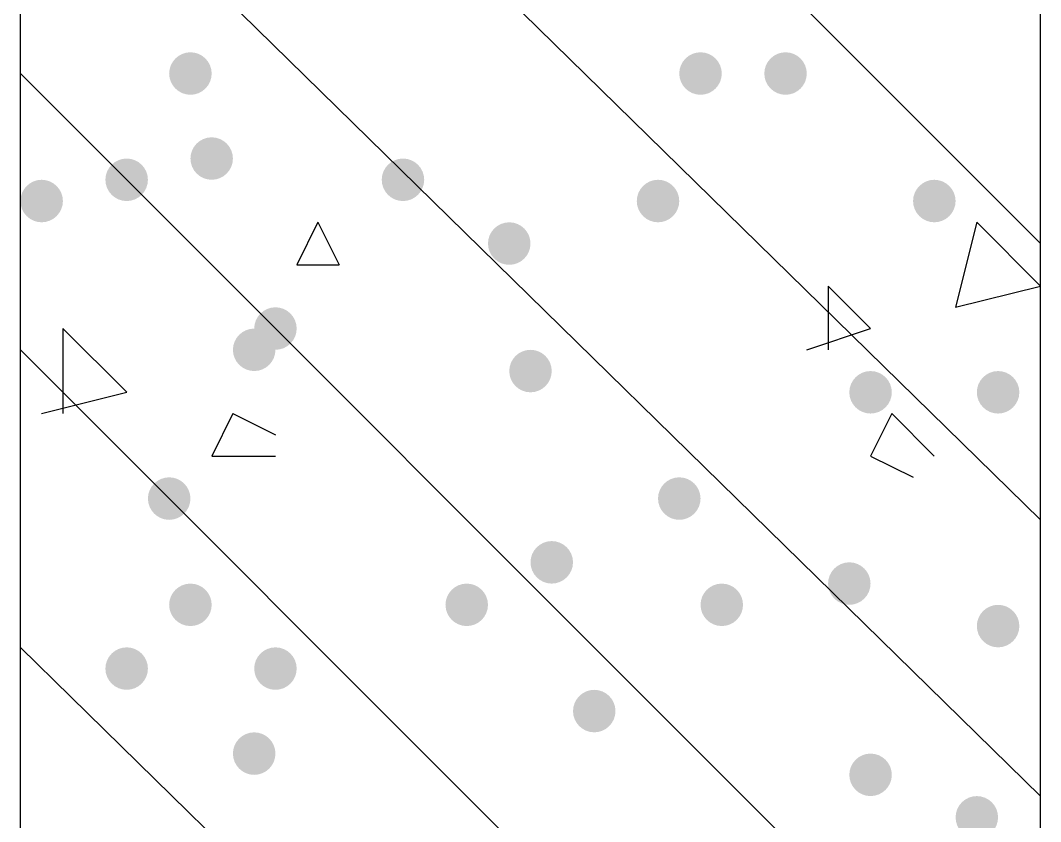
# Model space of a CAD drawing. Header units: inches. Extents: x 11 to 286, y 6 to 196.
# Drawn here: x 133.364 to 135.396, y 145.378 to 146.974 of the extents above; entities that cross this region are included whole.
import ezdxf

# ---------------------------------------------------------------- set-up
doc = ezdxf.new("R2010")
doc.units = ezdxf.units.IN
doc.header["$MEASUREMENT"] = 0
doc.layers.add('PDF_几何图形', color=7, linetype='Continuous')
doc.layers.add('PDF_实体填充', color=7, linetype='Continuous', true_color=0xffffff)

msp = doc.modelspace()

# ---------------------------------------------------------------- hatches: boundary and pattern name
at = {"layer": 'PDF_实体填充', "transparency": 33554559}
h = msp.add_hatch(color=7, dxfattribs=at)
edge = h.paths.add_edge_path(flags=0)
edge.add_spline(control_points=[(133.7451, 146.8684), (133.7451, 146.8452), (133.7261, 146.8261), (133.7028, 146.8261)], knot_values=[0, 0, 0, 0, 1, 1, 1, 1], degree=3, periodic=0)
edge.add_spline(control_points=[(133.7028, 146.8261), (133.6795, 146.8261), (133.6604, 146.8452), (133.6604, 146.8684)], knot_values=[0, 0, 0, 0, 1, 1, 1, 1], degree=3, periodic=0)
edge.add_line((133.6604, 146.8684), (133.6604, 146.8684))
edge.add_spline(control_points=[(133.6604, 146.8684), (133.6604, 146.8917), (133.6795, 146.9108), (133.7028, 146.9108)], knot_values=[0, 0, 0, 0, 1, 1, 1, 1], degree=3, periodic=0)
edge.add_spline(control_points=[(133.7028, 146.9108), (133.7261, 146.9108), (133.7451, 146.8917), (133.7451, 146.8684)], knot_values=[0, 0, 0, 0, 1, 1, 1, 1], degree=3, periodic=0)
edge.add_line((133.7451, 146.8684), (133.7451, 146.8684))
edge.add_line((133.7451, 146.8684), (133.7451, 146.8684))
h = msp.add_hatch(color=7, dxfattribs=at)
edge = h.paths.add_edge_path(flags=0)
edge.add_spline(control_points=[(134.7611, 146.8684), (134.7611, 146.8452), (134.7421, 146.8261), (134.7188, 146.8261)], knot_values=[0, 0, 0, 0, 1, 1, 1, 1], degree=3, periodic=0)
edge.add_spline(control_points=[(134.7188, 146.8261), (134.6955, 146.8261), (134.6764, 146.8452), (134.6764, 146.8684)], knot_values=[0, 0, 0, 0, 1, 1, 1, 1], degree=3, periodic=0)
edge.add_line((134.6764, 146.8684), (134.6764, 146.8684))
edge.add_spline(control_points=[(134.6764, 146.8684), (134.6764, 146.8917), (134.6955, 146.9108), (134.7188, 146.9108)], knot_values=[0, 0, 0, 0, 1, 1, 1, 1], degree=3, periodic=0)
edge.add_spline(control_points=[(134.7188, 146.9108), (134.7421, 146.9108), (134.7611, 146.8917), (134.7611, 146.8684)], knot_values=[0, 0, 0, 0, 1, 1, 1, 1], degree=3, periodic=0)
edge.add_line((134.7611, 146.8684), (134.7611, 146.8684))
edge.add_line((134.7611, 146.8684), (134.7611, 146.8684))
h = msp.add_hatch(color=7, dxfattribs=at)
edge = h.paths.add_edge_path(flags=0)
edge.add_spline(control_points=[(134.9304, 146.8684), (134.9304, 146.8452), (134.9114, 146.8261), (134.8881, 146.8261)], knot_values=[0, 0, 0, 0, 1, 1, 1, 1], degree=3, periodic=0)
edge.add_spline(control_points=[(134.8881, 146.8261), (134.8648, 146.8261), (134.8458, 146.8452), (134.8458, 146.8684)], knot_values=[0, 0, 0, 0, 1, 1, 1, 1], degree=3, periodic=0)
edge.add_line((134.8458, 146.8684), (134.8458, 146.8684))
edge.add_spline(control_points=[(134.8458, 146.8684), (134.8458, 146.8917), (134.8648, 146.9108), (134.8881, 146.9108)], knot_values=[0, 0, 0, 0, 1, 1, 1, 1], degree=3, periodic=0)
edge.add_spline(control_points=[(134.8881, 146.9108), (134.9114, 146.9108), (134.9304, 146.8917), (134.9304, 146.8684)], knot_values=[0, 0, 0, 0, 1, 1, 1, 1], degree=3, periodic=0)
edge.add_line((134.9304, 146.8684), (134.9304, 146.8684))
edge.add_line((134.9304, 146.8684), (134.9304, 146.8684))
h = msp.add_hatch(color=7, dxfattribs=at)
edge = h.paths.add_edge_path(flags=0)
edge.add_spline(control_points=[(133.7874, 146.6991), (133.7874, 146.6758), (133.7684, 146.6568), (133.7451, 146.6568)], knot_values=[0, 0, 0, 0, 1, 1, 1, 1], degree=3, periodic=0)
edge.add_spline(control_points=[(133.7451, 146.6568), (133.7218, 146.6568), (133.7028, 146.6758), (133.7028, 146.6991)], knot_values=[0, 0, 0, 0, 1, 1, 1, 1], degree=3, periodic=0)
edge.add_line((133.7028, 146.6991), (133.7028, 146.6991))
edge.add_spline(control_points=[(133.7028, 146.6991), (133.7028, 146.7224), (133.7218, 146.7414), (133.7451, 146.7414)], knot_values=[0, 0, 0, 0, 1, 1, 1, 1], degree=3, periodic=0)
edge.add_spline(control_points=[(133.7451, 146.7414), (133.7684, 146.7414), (133.7874, 146.7224), (133.7874, 146.6991)], knot_values=[0, 0, 0, 0, 1, 1, 1, 1], degree=3, periodic=0)
edge.add_line((133.7874, 146.6991), (133.7874, 146.6991))
edge.add_line((133.7874, 146.6991), (133.7874, 146.6991))
h = msp.add_hatch(color=7, dxfattribs=at)
edge = h.paths.add_edge_path(flags=0)
edge.add_spline(control_points=[(133.6181, 146.6568), (133.6181, 146.6335), (133.5991, 146.6144), (133.5758, 146.6144)], knot_values=[0, 0, 0, 0, 1, 1, 1, 1], degree=3, periodic=0)
edge.add_spline(control_points=[(133.5758, 146.6144), (133.5525, 146.6144), (133.5334, 146.6335), (133.5334, 146.6568)], knot_values=[0, 0, 0, 0, 1, 1, 1, 1], degree=3, periodic=0)
edge.add_line((133.5334, 146.6568), (133.5334, 146.6568))
edge.add_spline(control_points=[(133.5334, 146.6568), (133.5334, 146.6801), (133.5525, 146.6991), (133.5758, 146.6991)], knot_values=[0, 0, 0, 0, 1, 1, 1, 1], degree=3, periodic=0)
edge.add_spline(control_points=[(133.5758, 146.6991), (133.5991, 146.6991), (133.6181, 146.6801), (133.6181, 146.6568)], knot_values=[0, 0, 0, 0, 1, 1, 1, 1], degree=3, periodic=0)
edge.add_line((133.6181, 146.6568), (133.6181, 146.6568))
edge.add_line((133.6181, 146.6568), (133.6181, 146.6568))
h = msp.add_hatch(color=7, dxfattribs=at)
edge = h.paths.add_edge_path(flags=0)
edge.add_spline(control_points=[(134.1684, 146.6568), (134.1684, 146.6335), (134.1494, 146.6144), (134.1261, 146.6144)], knot_values=[0, 0, 0, 0, 1, 1, 1, 1], degree=3, periodic=0)
edge.add_spline(control_points=[(134.1261, 146.6144), (134.1028, 146.6144), (134.0838, 146.6335), (134.0838, 146.6568)], knot_values=[0, 0, 0, 0, 1, 1, 1, 1], degree=3, periodic=0)
edge.add_line((134.0838, 146.6568), (134.0838, 146.6568))
edge.add_spline(control_points=[(134.0838, 146.6568), (134.0838, 146.6801), (134.1028, 146.6991), (134.1261, 146.6991)], knot_values=[0, 0, 0, 0, 1, 1, 1, 1], degree=3, periodic=0)
edge.add_spline(control_points=[(134.1261, 146.6991), (134.1494, 146.6991), (134.1684, 146.6801), (134.1684, 146.6568)], knot_values=[0, 0, 0, 0, 1, 1, 1, 1], degree=3, periodic=0)
edge.add_line((134.1684, 146.6568), (134.1684, 146.6568))
edge.add_line((134.1684, 146.6568), (134.1684, 146.6568))
h = msp.add_hatch(color=7, dxfattribs=at)
edge = h.paths.add_edge_path(flags=0)
edge.add_spline(control_points=[(133.4488, 146.6144), (133.4488, 146.5912), (133.4297, 146.5721), (133.4064, 146.5721)], knot_values=[0, 0, 0, 0, 1, 1, 1, 1], degree=3, periodic=0)
edge.add_spline(control_points=[(133.4064, 146.5721), (133.3832, 146.5721), (133.3641, 146.5912), (133.3641, 146.6144)], knot_values=[0, 0, 0, 0, 1, 1, 1, 1], degree=3, periodic=0)
edge.add_line((133.3641, 146.6144), (133.3641, 146.6144))
edge.add_spline(control_points=[(133.3641, 146.6144), (133.3641, 146.6377), (133.3832, 146.6568), (133.4064, 146.6568)], knot_values=[0, 0, 0, 0, 1, 1, 1, 1], degree=3, periodic=0)
edge.add_spline(control_points=[(133.4064, 146.6568), (133.4297, 146.6568), (133.4488, 146.6377), (133.4488, 146.6144)], knot_values=[0, 0, 0, 0, 1, 1, 1, 1], degree=3, periodic=0)
edge.add_line((133.4488, 146.6144), (133.4488, 146.6144))
edge.add_line((133.4488, 146.6144), (133.4488, 146.6144))
h = msp.add_hatch(color=7, dxfattribs=at)
edge = h.paths.add_edge_path(flags=0)
edge.add_spline(control_points=[(134.6764, 146.6144), (134.6764, 146.5912), (134.6574, 146.5721), (134.6341, 146.5721)], knot_values=[0, 0, 0, 0, 1, 1, 1, 1], degree=3, periodic=0)
edge.add_spline(control_points=[(134.6341, 146.5721), (134.6108, 146.5721), (134.5918, 146.5912), (134.5918, 146.6144)], knot_values=[0, 0, 0, 0, 1, 1, 1, 1], degree=3, periodic=0)
edge.add_line((134.5918, 146.6144), (134.5918, 146.6144))
edge.add_spline(control_points=[(134.5918, 146.6144), (134.5918, 146.6377), (134.6108, 146.6568), (134.6341, 146.6568)], knot_values=[0, 0, 0, 0, 1, 1, 1, 1], degree=3, periodic=0)
edge.add_spline(control_points=[(134.6341, 146.6568), (134.6574, 146.6568), (134.6764, 146.6377), (134.6764, 146.6144)], knot_values=[0, 0, 0, 0, 1, 1, 1, 1], degree=3, periodic=0)
edge.add_line((134.6764, 146.6144), (134.6764, 146.6144))
edge.add_line((134.6764, 146.6144), (134.6764, 146.6144))
h = msp.add_hatch(color=7, dxfattribs=at)
edge = h.paths.add_edge_path(flags=0)
edge.add_spline(control_points=[(135.2268, 146.6144), (135.2268, 146.5912), (135.2077, 146.5721), (135.1844, 146.5721)], knot_values=[0, 0, 0, 0, 1, 1, 1, 1], degree=3, periodic=0)
edge.add_spline(control_points=[(135.1844, 146.5721), (135.1612, 146.5721), (135.1421, 146.5912), (135.1421, 146.6144)], knot_values=[0, 0, 0, 0, 1, 1, 1, 1], degree=3, periodic=0)
edge.add_line((135.1421, 146.6144), (135.1421, 146.6144))
edge.add_spline(control_points=[(135.1421, 146.6144), (135.1421, 146.6377), (135.1612, 146.6568), (135.1844, 146.6568)], knot_values=[0, 0, 0, 0, 1, 1, 1, 1], degree=3, periodic=0)
edge.add_spline(control_points=[(135.1844, 146.6568), (135.2077, 146.6568), (135.2268, 146.6377), (135.2268, 146.6144)], knot_values=[0, 0, 0, 0, 1, 1, 1, 1], degree=3, periodic=0)
edge.add_line((135.2268, 146.6144), (135.2268, 146.6144))
edge.add_line((135.2268, 146.6144), (135.2268, 146.6144))
h = msp.add_hatch(color=7, dxfattribs=at)
edge = h.paths.add_edge_path(flags=0)
edge.add_spline(control_points=[(134.3801, 146.5298), (134.3801, 146.5065), (134.3611, 146.4874), (134.3378, 146.4874)], knot_values=[0, 0, 0, 0, 1, 1, 1, 1], degree=3, periodic=0)
edge.add_spline(control_points=[(134.3378, 146.4874), (134.3145, 146.4874), (134.2954, 146.5065), (134.2954, 146.5298)], knot_values=[0, 0, 0, 0, 1, 1, 1, 1], degree=3, periodic=0)
edge.add_line((134.2954, 146.5298), (134.2954, 146.5298))
edge.add_spline(control_points=[(134.2954, 146.5298), (134.2954, 146.5531), (134.3145, 146.5721), (134.3378, 146.5721)], knot_values=[0, 0, 0, 0, 1, 1, 1, 1], degree=3, periodic=0)
edge.add_spline(control_points=[(134.3378, 146.5721), (134.3611, 146.5721), (134.3801, 146.5531), (134.3801, 146.5298)], knot_values=[0, 0, 0, 0, 1, 1, 1, 1], degree=3, periodic=0)
edge.add_line((134.3801, 146.5298), (134.3801, 146.5298))
edge.add_line((134.3801, 146.5298), (134.3801, 146.5298))
h = msp.add_hatch(color=7, dxfattribs=at)
edge = h.paths.add_edge_path(flags=0)
edge.add_spline(control_points=[(133.9144, 146.3604), (133.9144, 146.3372), (133.8954, 146.3181), (133.8721, 146.3181)], knot_values=[0, 0, 0, 0, 1, 1, 1, 1], degree=3, periodic=0)
edge.add_spline(control_points=[(133.8721, 146.3181), (133.8488, 146.3181), (133.8298, 146.3372), (133.8298, 146.3604)], knot_values=[0, 0, 0, 0, 1, 1, 1, 1], degree=3, periodic=0)
edge.add_line((133.8298, 146.3604), (133.8298, 146.3604))
edge.add_spline(control_points=[(133.8298, 146.3604), (133.8298, 146.3837), (133.8488, 146.4028), (133.8721, 146.4028)], knot_values=[0, 0, 0, 0, 1, 1, 1, 1], degree=3, periodic=0)
edge.add_spline(control_points=[(133.8721, 146.4028), (133.8954, 146.4028), (133.9144, 146.3837), (133.9144, 146.3604)], knot_values=[0, 0, 0, 0, 1, 1, 1, 1], degree=3, periodic=0)
edge.add_line((133.9144, 146.3604), (133.9144, 146.3604))
edge.add_line((133.9144, 146.3604), (133.9144, 146.3604))
h = msp.add_hatch(color=7, dxfattribs=at)
edge = h.paths.add_edge_path(flags=0)
edge.add_spline(control_points=[(133.8721, 146.3181), (133.8721, 146.2948), (133.8531, 146.2758), (133.8298, 146.2758)], knot_values=[0, 0, 0, 0, 1, 1, 1, 1], degree=3, periodic=0)
edge.add_spline(control_points=[(133.8298, 146.2758), (133.8065, 146.2758), (133.7874, 146.2948), (133.7874, 146.3181)], knot_values=[0, 0, 0, 0, 1, 1, 1, 1], degree=3, periodic=0)
edge.add_line((133.7874, 146.3181), (133.7874, 146.3181))
edge.add_spline(control_points=[(133.7874, 146.3181), (133.7874, 146.3414), (133.8065, 146.3604), (133.8298, 146.3604)], knot_values=[0, 0, 0, 0, 1, 1, 1, 1], degree=3, periodic=0)
edge.add_spline(control_points=[(133.8298, 146.3604), (133.8531, 146.3604), (133.8721, 146.3414), (133.8721, 146.3181)], knot_values=[0, 0, 0, 0, 1, 1, 1, 1], degree=3, periodic=0)
edge.add_line((133.8721, 146.3181), (133.8721, 146.3181))
edge.add_line((133.8721, 146.3181), (133.8721, 146.3181))
h = msp.add_hatch(color=7, dxfattribs=at)
edge = h.paths.add_edge_path(flags=0)
edge.add_spline(control_points=[(134.4224, 146.2758), (134.4224, 146.2525), (134.4034, 146.2334), (134.3801, 146.2334)], knot_values=[0, 0, 0, 0, 1, 1, 1, 1], degree=3, periodic=0)
edge.add_spline(control_points=[(134.3801, 146.2334), (134.3568, 146.2334), (134.3378, 146.2525), (134.3378, 146.2758)], knot_values=[0, 0, 0, 0, 1, 1, 1, 1], degree=3, periodic=0)
edge.add_line((134.3378, 146.2758), (134.3378, 146.2758))
edge.add_spline(control_points=[(134.3378, 146.2758), (134.3378, 146.2991), (134.3568, 146.3181), (134.3801, 146.3181)], knot_values=[0, 0, 0, 0, 1, 1, 1, 1], degree=3, periodic=0)
edge.add_spline(control_points=[(134.3801, 146.3181), (134.4034, 146.3181), (134.4224, 146.2991), (134.4224, 146.2758)], knot_values=[0, 0, 0, 0, 1, 1, 1, 1], degree=3, periodic=0)
edge.add_line((134.4224, 146.2758), (134.4224, 146.2758))
edge.add_line((134.4224, 146.2758), (134.4224, 146.2758))
h = msp.add_hatch(color=7, dxfattribs=at)
edge = h.paths.add_edge_path(flags=0)
edge.add_spline(control_points=[(135.0998, 146.2334), (135.0998, 146.2102), (135.0807, 146.1911), (135.0574, 146.1911)], knot_values=[0, 0, 0, 0, 1, 1, 1, 1], degree=3, periodic=0)
edge.add_spline(control_points=[(135.0574, 146.1911), (135.0342, 146.1911), (135.0151, 146.2102), (135.0151, 146.2334)], knot_values=[0, 0, 0, 0, 1, 1, 1, 1], degree=3, periodic=0)
edge.add_line((135.0151, 146.2334), (135.0151, 146.2334))
edge.add_spline(control_points=[(135.0151, 146.2334), (135.0151, 146.2567), (135.0342, 146.2758), (135.0574, 146.2758)], knot_values=[0, 0, 0, 0, 1, 1, 1, 1], degree=3, periodic=0)
edge.add_spline(control_points=[(135.0574, 146.2758), (135.0807, 146.2758), (135.0998, 146.2567), (135.0998, 146.2334)], knot_values=[0, 0, 0, 0, 1, 1, 1, 1], degree=3, periodic=0)
edge.add_line((135.0998, 146.2334), (135.0998, 146.2334))
edge.add_line((135.0998, 146.2334), (135.0998, 146.2334))
h = msp.add_hatch(color=7, dxfattribs=at)
edge = h.paths.add_edge_path(flags=0)
edge.add_spline(control_points=[(135.3538, 146.2334), (135.3538, 146.2102), (135.3347, 146.1911), (135.3114, 146.1911)], knot_values=[0, 0, 0, 0, 1, 1, 1, 1], degree=3, periodic=0)
edge.add_spline(control_points=[(135.3114, 146.1911), (135.2882, 146.1911), (135.2691, 146.2102), (135.2691, 146.2334)], knot_values=[0, 0, 0, 0, 1, 1, 1, 1], degree=3, periodic=0)
edge.add_line((135.2691, 146.2334), (135.2691, 146.2334))
edge.add_spline(control_points=[(135.2691, 146.2334), (135.2691, 146.2567), (135.2882, 146.2758), (135.3114, 146.2758)], knot_values=[0, 0, 0, 0, 1, 1, 1, 1], degree=3, periodic=0)
edge.add_spline(control_points=[(135.3114, 146.2758), (135.3347, 146.2758), (135.3538, 146.2567), (135.3538, 146.2334)], knot_values=[0, 0, 0, 0, 1, 1, 1, 1], degree=3, periodic=0)
edge.add_line((135.3538, 146.2334), (135.3538, 146.2334))
edge.add_line((135.3538, 146.2334), (135.3538, 146.2334))
h = msp.add_hatch(color=7, dxfattribs=at)
edge = h.paths.add_edge_path(flags=0)
edge.add_spline(control_points=[(133.7028, 146.0218), (133.7028, 145.9985), (133.6837, 145.9794), (133.6604, 145.9794)], knot_values=[0, 0, 0, 0, 1, 1, 1, 1], degree=3, periodic=0)
edge.add_spline(control_points=[(133.6604, 145.9794), (133.6372, 145.9794), (133.6181, 145.9985), (133.6181, 146.0218)], knot_values=[0, 0, 0, 0, 1, 1, 1, 1], degree=3, periodic=0)
edge.add_line((133.6181, 146.0218), (133.6181, 146.0218))
edge.add_spline(control_points=[(133.6181, 146.0218), (133.6181, 146.0451), (133.6372, 146.0641), (133.6604, 146.0641)], knot_values=[0, 0, 0, 0, 1, 1, 1, 1], degree=3, periodic=0)
edge.add_spline(control_points=[(133.6604, 146.0641), (133.6837, 146.0641), (133.7028, 146.0451), (133.7028, 146.0218)], knot_values=[0, 0, 0, 0, 1, 1, 1, 1], degree=3, periodic=0)
edge.add_line((133.7028, 146.0218), (133.7028, 146.0218))
edge.add_line((133.7028, 146.0218), (133.7028, 146.0218))
h = msp.add_hatch(color=7, dxfattribs=at)
edge = h.paths.add_edge_path(flags=0)
edge.add_spline(control_points=[(134.7188, 146.0218), (134.7188, 145.9985), (134.6997, 145.9794), (134.6764, 145.9794)], knot_values=[0, 0, 0, 0, 1, 1, 1, 1], degree=3, periodic=0)
edge.add_spline(control_points=[(134.6764, 145.9794), (134.6532, 145.9794), (134.6341, 145.9985), (134.6341, 146.0218)], knot_values=[0, 0, 0, 0, 1, 1, 1, 1], degree=3, periodic=0)
edge.add_line((134.6341, 146.0218), (134.6341, 146.0218))
edge.add_spline(control_points=[(134.6341, 146.0218), (134.6341, 146.0451), (134.6532, 146.0641), (134.6764, 146.0641)], knot_values=[0, 0, 0, 0, 1, 1, 1, 1], degree=3, periodic=0)
edge.add_spline(control_points=[(134.6764, 146.0641), (134.6997, 146.0641), (134.7188, 146.0451), (134.7188, 146.0218)], knot_values=[0, 0, 0, 0, 1, 1, 1, 1], degree=3, periodic=0)
edge.add_line((134.7188, 146.0218), (134.7188, 146.0218))
edge.add_line((134.7188, 146.0218), (134.7188, 146.0218))
h = msp.add_hatch(color=7, dxfattribs=at)
edge = h.paths.add_edge_path(flags=0)
edge.add_spline(control_points=[(134.4648, 145.8948), (134.4648, 145.8715), (134.4457, 145.8524), (134.4224, 145.8524)], knot_values=[0, 0, 0, 0, 1, 1, 1, 1], degree=3, periodic=0)
edge.add_spline(control_points=[(134.4224, 145.8524), (134.3992, 145.8524), (134.3801, 145.8715), (134.3801, 145.8948)], knot_values=[0, 0, 0, 0, 1, 1, 1, 1], degree=3, periodic=0)
edge.add_line((134.3801, 145.8948), (134.3801, 145.8948))
edge.add_spline(control_points=[(134.3801, 145.8948), (134.3801, 145.9181), (134.3992, 145.9371), (134.4224, 145.9371)], knot_values=[0, 0, 0, 0, 1, 1, 1, 1], degree=3, periodic=0)
edge.add_spline(control_points=[(134.4224, 145.9371), (134.4457, 145.9371), (134.4648, 145.9181), (134.4648, 145.8948)], knot_values=[0, 0, 0, 0, 1, 1, 1, 1], degree=3, periodic=0)
edge.add_line((134.4648, 145.8948), (134.4648, 145.8948))
edge.add_line((134.4648, 145.8948), (134.4648, 145.8948))
h = msp.add_hatch(color=7, dxfattribs=at)
edge = h.paths.add_edge_path(flags=0)
edge.add_spline(control_points=[(135.0574, 145.8524), (135.0574, 145.8292), (135.0384, 145.8101), (135.0151, 145.8101)], knot_values=[0, 0, 0, 0, 1, 1, 1, 1], degree=3, periodic=0)
edge.add_spline(control_points=[(135.0151, 145.8101), (134.9918, 145.8101), (134.9728, 145.8292), (134.9728, 145.8524)], knot_values=[0, 0, 0, 0, 1, 1, 1, 1], degree=3, periodic=0)
edge.add_line((134.9728, 145.8524), (134.9728, 145.8524))
edge.add_spline(control_points=[(134.9728, 145.8524), (134.9728, 145.8757), (134.9918, 145.8948), (135.0151, 145.8948)], knot_values=[0, 0, 0, 0, 1, 1, 1, 1], degree=3, periodic=0)
edge.add_spline(control_points=[(135.0151, 145.8948), (135.0384, 145.8948), (135.0574, 145.8757), (135.0574, 145.8524)], knot_values=[0, 0, 0, 0, 1, 1, 1, 1], degree=3, periodic=0)
edge.add_line((135.0574, 145.8524), (135.0574, 145.8524))
edge.add_line((135.0574, 145.8524), (135.0574, 145.8524))
h = msp.add_hatch(color=7, dxfattribs=at)
edge = h.paths.add_edge_path(flags=0)
edge.add_spline(control_points=[(133.7451, 145.8101), (133.7451, 145.7868), (133.7261, 145.7678), (133.7028, 145.7678)], knot_values=[0, 0, 0, 0, 1, 1, 1, 1], degree=3, periodic=0)
edge.add_spline(control_points=[(133.7028, 145.7678), (133.6795, 145.7678), (133.6604, 145.7868), (133.6604, 145.8101)], knot_values=[0, 0, 0, 0, 1, 1, 1, 1], degree=3, periodic=0)
edge.add_line((133.6604, 145.8101), (133.6604, 145.8101))
edge.add_spline(control_points=[(133.6604, 145.8101), (133.6604, 145.8334), (133.6795, 145.8524), (133.7028, 145.8524)], knot_values=[0, 0, 0, 0, 1, 1, 1, 1], degree=3, periodic=0)
edge.add_spline(control_points=[(133.7028, 145.8524), (133.7261, 145.8524), (133.7451, 145.8334), (133.7451, 145.8101)], knot_values=[0, 0, 0, 0, 1, 1, 1, 1], degree=3, periodic=0)
edge.add_line((133.7451, 145.8101), (133.7451, 145.8101))
edge.add_line((133.7451, 145.8101), (133.7451, 145.8101))
h = msp.add_hatch(color=7, dxfattribs=at)
edge = h.paths.add_edge_path(flags=0)
edge.add_spline(control_points=[(134.2954, 145.8101), (134.2954, 145.7868), (134.2764, 145.7678), (134.2531, 145.7678)], knot_values=[0, 0, 0, 0, 1, 1, 1, 1], degree=3, periodic=0)
edge.add_spline(control_points=[(134.2531, 145.7678), (134.2298, 145.7678), (134.2108, 145.7868), (134.2108, 145.8101)], knot_values=[0, 0, 0, 0, 1, 1, 1, 1], degree=3, periodic=0)
edge.add_line((134.2108, 145.8101), (134.2108, 145.8101))
edge.add_spline(control_points=[(134.2108, 145.8101), (134.2108, 145.8334), (134.2298, 145.8524), (134.2531, 145.8524)], knot_values=[0, 0, 0, 0, 1, 1, 1, 1], degree=3, periodic=0)
edge.add_spline(control_points=[(134.2531, 145.8524), (134.2764, 145.8524), (134.2954, 145.8334), (134.2954, 145.8101)], knot_values=[0, 0, 0, 0, 1, 1, 1, 1], degree=3, periodic=0)
edge.add_line((134.2954, 145.8101), (134.2954, 145.8101))
edge.add_line((134.2954, 145.8101), (134.2954, 145.8101))
h = msp.add_hatch(color=7, dxfattribs=at)
edge = h.paths.add_edge_path(flags=0)
edge.add_spline(control_points=[(134.8034, 145.8101), (134.8034, 145.7868), (134.7844, 145.7678), (134.7611, 145.7678)], knot_values=[0, 0, 0, 0, 1, 1, 1, 1], degree=3, periodic=0)
edge.add_spline(control_points=[(134.7611, 145.7678), (134.7378, 145.7678), (134.7188, 145.7868), (134.7188, 145.8101)], knot_values=[0, 0, 0, 0, 1, 1, 1, 1], degree=3, periodic=0)
edge.add_line((134.7188, 145.8101), (134.7188, 145.8101))
edge.add_spline(control_points=[(134.7188, 145.8101), (134.7188, 145.8334), (134.7378, 145.8524), (134.7611, 145.8524)], knot_values=[0, 0, 0, 0, 1, 1, 1, 1], degree=3, periodic=0)
edge.add_spline(control_points=[(134.7611, 145.8524), (134.7844, 145.8524), (134.8034, 145.8334), (134.8034, 145.8101)], knot_values=[0, 0, 0, 0, 1, 1, 1, 1], degree=3, periodic=0)
edge.add_line((134.8034, 145.8101), (134.8034, 145.8101))
edge.add_line((134.8034, 145.8101), (134.8034, 145.8101))
h = msp.add_hatch(color=7, dxfattribs=at)
edge = h.paths.add_edge_path(flags=0)
edge.add_spline(control_points=[(135.3538, 145.7678), (135.3538, 145.7445), (135.3347, 145.7254), (135.3114, 145.7254)], knot_values=[0, 0, 0, 0, 1, 1, 1, 1], degree=3, periodic=0)
edge.add_spline(control_points=[(135.3114, 145.7254), (135.2882, 145.7254), (135.2691, 145.7445), (135.2691, 145.7678)], knot_values=[0, 0, 0, 0, 1, 1, 1, 1], degree=3, periodic=0)
edge.add_line((135.2691, 145.7678), (135.2691, 145.7678))
edge.add_spline(control_points=[(135.2691, 145.7678), (135.2691, 145.7911), (135.2882, 145.8101), (135.3114, 145.8101)], knot_values=[0, 0, 0, 0, 1, 1, 1, 1], degree=3, periodic=0)
edge.add_spline(control_points=[(135.3114, 145.8101), (135.3347, 145.8101), (135.3538, 145.7911), (135.3538, 145.7678)], knot_values=[0, 0, 0, 0, 1, 1, 1, 1], degree=3, periodic=0)
edge.add_line((135.3538, 145.7678), (135.3538, 145.7678))
edge.add_line((135.3538, 145.7678), (135.3538, 145.7678))
h = msp.add_hatch(color=7, dxfattribs=at)
edge = h.paths.add_edge_path(flags=0)
edge.add_spline(control_points=[(133.6181, 145.6831), (133.6181, 145.6598), (133.5991, 145.6408), (133.5758, 145.6408)], knot_values=[0, 0, 0, 0, 1, 1, 1, 1], degree=3, periodic=0)
edge.add_spline(control_points=[(133.5758, 145.6408), (133.5525, 145.6408), (133.5334, 145.6598), (133.5334, 145.6831)], knot_values=[0, 0, 0, 0, 1, 1, 1, 1], degree=3, periodic=0)
edge.add_line((133.5334, 145.6831), (133.5334, 145.6831))
edge.add_spline(control_points=[(133.5334, 145.6831), (133.5334, 145.7064), (133.5525, 145.7254), (133.5758, 145.7254)], knot_values=[0, 0, 0, 0, 1, 1, 1, 1], degree=3, periodic=0)
edge.add_spline(control_points=[(133.5758, 145.7254), (133.5991, 145.7254), (133.6181, 145.7064), (133.6181, 145.6831)], knot_values=[0, 0, 0, 0, 1, 1, 1, 1], degree=3, periodic=0)
edge.add_line((133.6181, 145.6831), (133.6181, 145.6831))
edge.add_line((133.6181, 145.6831), (133.6181, 145.6831))
h = msp.add_hatch(color=7, dxfattribs=at)
edge = h.paths.add_edge_path(flags=0)
edge.add_spline(control_points=[(133.9144, 145.6831), (133.9144, 145.6598), (133.8954, 145.6408), (133.8721, 145.6408)], knot_values=[0, 0, 0, 0, 1, 1, 1, 1], degree=3, periodic=0)
edge.add_spline(control_points=[(133.8721, 145.6408), (133.8488, 145.6408), (133.8298, 145.6598), (133.8298, 145.6831)], knot_values=[0, 0, 0, 0, 1, 1, 1, 1], degree=3, periodic=0)
edge.add_line((133.8298, 145.6831), (133.8298, 145.6831))
edge.add_spline(control_points=[(133.8298, 145.6831), (133.8298, 145.7064), (133.8488, 145.7254), (133.8721, 145.7254)], knot_values=[0, 0, 0, 0, 1, 1, 1, 1], degree=3, periodic=0)
edge.add_spline(control_points=[(133.8721, 145.7254), (133.8954, 145.7254), (133.9144, 145.7064), (133.9144, 145.6831)], knot_values=[0, 0, 0, 0, 1, 1, 1, 1], degree=3, periodic=0)
edge.add_line((133.9144, 145.6831), (133.9144, 145.6831))
edge.add_line((133.9144, 145.6831), (133.9144, 145.6831))
h = msp.add_hatch(color=7, dxfattribs=at)
edge = h.paths.add_edge_path(flags=0)
edge.add_spline(control_points=[(134.5494, 145.5984), (134.5494, 145.5752), (134.5304, 145.5561), (134.5071, 145.5561)], knot_values=[0, 0, 0, 0, 1, 1, 1, 1], degree=3, periodic=0)
edge.add_spline(control_points=[(134.5071, 145.5561), (134.4838, 145.5561), (134.4648, 145.5752), (134.4648, 145.5984)], knot_values=[0, 0, 0, 0, 1, 1, 1, 1], degree=3, periodic=0)
edge.add_line((134.4648, 145.5984), (134.4648, 145.5984))
edge.add_spline(control_points=[(134.4648, 145.5984), (134.4648, 145.6217), (134.4838, 145.6408), (134.5071, 145.6408)], knot_values=[0, 0, 0, 0, 1, 1, 1, 1], degree=3, periodic=0)
edge.add_spline(control_points=[(134.5071, 145.6408), (134.5304, 145.6408), (134.5494, 145.6217), (134.5494, 145.5984)], knot_values=[0, 0, 0, 0, 1, 1, 1, 1], degree=3, periodic=0)
edge.add_line((134.5494, 145.5984), (134.5494, 145.5984))
edge.add_line((134.5494, 145.5984), (134.5494, 145.5984))
h = msp.add_hatch(color=7, dxfattribs=at)
edge = h.paths.add_edge_path(flags=0)
edge.add_spline(control_points=[(133.8721, 145.5138), (133.8721, 145.4905), (133.8531, 145.4714), (133.8298, 145.4714)], knot_values=[0, 0, 0, 0, 1, 1, 1, 1], degree=3, periodic=0)
edge.add_spline(control_points=[(133.8298, 145.4714), (133.8065, 145.4714), (133.7874, 145.4905), (133.7874, 145.5138)], knot_values=[0, 0, 0, 0, 1, 1, 1, 1], degree=3, periodic=0)
edge.add_line((133.7874, 145.5138), (133.7874, 145.5138))
edge.add_spline(control_points=[(133.7874, 145.5138), (133.7874, 145.5371), (133.8065, 145.5561), (133.8298, 145.5561)], knot_values=[0, 0, 0, 0, 1, 1, 1, 1], degree=3, periodic=0)
edge.add_spline(control_points=[(133.8298, 145.5561), (133.8531, 145.5561), (133.8721, 145.5371), (133.8721, 145.5138)], knot_values=[0, 0, 0, 0, 1, 1, 1, 1], degree=3, periodic=0)
edge.add_line((133.8721, 145.5138), (133.8721, 145.5138))
edge.add_line((133.8721, 145.5138), (133.8721, 145.5138))
h = msp.add_hatch(color=7, dxfattribs=at)
edge = h.paths.add_edge_path(flags=0)
edge.add_spline(control_points=[(135.0998, 145.4714), (135.0998, 145.4482), (135.0807, 145.4291), (135.0574, 145.4291)], knot_values=[0, 0, 0, 0, 1, 1, 1, 1], degree=3, periodic=0)
edge.add_spline(control_points=[(135.0574, 145.4291), (135.0342, 145.4291), (135.0151, 145.4482), (135.0151, 145.4714)], knot_values=[0, 0, 0, 0, 1, 1, 1, 1], degree=3, periodic=0)
edge.add_line((135.0151, 145.4714), (135.0151, 145.4714))
edge.add_spline(control_points=[(135.0151, 145.4714), (135.0151, 145.4947), (135.0342, 145.5138), (135.0574, 145.5138)], knot_values=[0, 0, 0, 0, 1, 1, 1, 1], degree=3, periodic=0)
edge.add_spline(control_points=[(135.0574, 145.5138), (135.0807, 145.5138), (135.0998, 145.4947), (135.0998, 145.4714)], knot_values=[0, 0, 0, 0, 1, 1, 1, 1], degree=3, periodic=0)
edge.add_line((135.0998, 145.4714), (135.0998, 145.4714))
edge.add_line((135.0998, 145.4714), (135.0998, 145.4714))
h = msp.add_hatch(color=7, dxfattribs=at)
edge = h.paths.add_edge_path(flags=0)
edge.add_spline(control_points=[(135.3114, 145.3868), (135.3114, 145.3635), (135.2924, 145.3444), (135.2691, 145.3444)], knot_values=[0, 0, 0, 0, 1, 1, 1, 1], degree=3, periodic=0)
edge.add_spline(control_points=[(135.2691, 145.3444), (135.2458, 145.3444), (135.2268, 145.3635), (135.2268, 145.3868)], knot_values=[0, 0, 0, 0, 1, 1, 1, 1], degree=3, periodic=0)
edge.add_line((135.2268, 145.3868), (135.2268, 145.3868))
edge.add_spline(control_points=[(135.2268, 145.3868), (135.2268, 145.4101), (135.2458, 145.4291), (135.2691, 145.4291)], knot_values=[0, 0, 0, 0, 1, 1, 1, 1], degree=3, periodic=0)
edge.add_spline(control_points=[(135.2691, 145.4291), (135.2924, 145.4291), (135.3114, 145.4101), (135.3114, 145.3868)], knot_values=[0, 0, 0, 0, 1, 1, 1, 1], degree=3, periodic=0)
edge.add_line((135.3114, 145.3868), (135.3114, 145.3868))
edge.add_line((135.3114, 145.3868), (135.3114, 145.3868))

# ---------------------------------------------------------------- linework, layer by layer
at = {"layer": 'PDF_几何图形'}
for p, q in [((135.3961, 124.6858), (135.3961, 166.5534)), ((133.3641, 124.6858), (133.3641, 164.0134)), ((133.3641, 148.5618), (135.3961, 146.5298)), ((133.3641, 147.9691), (135.3961, 145.9794)), ((133.3641, 147.4188), (135.3961, 145.4291)), ((133.3641, 146.8684), (135.3961, 144.8364)), ((133.9568, 146.5721), (133.9144, 146.4874)), ((133.9568, 146.5721), (133.9991, 146.4874)), ((135.2691, 146.5721), (135.2268, 146.4028)), ((135.2691, 146.5721), (135.3961, 146.4451)), ((133.9144, 146.4874), (133.9991, 146.4874)), ((134.9728, 146.4451), (135.0574, 146.3604)), ((134.9728, 146.4451), (134.9728, 146.3181)), ((135.2268, 146.4028), (135.3961, 146.4451)), ((133.4488, 146.3604), (133.5758, 146.2334)), ((133.4488, 146.3604), (133.4488, 146.1911)), ((134.9304, 146.3181), (135.0574, 146.3604)), ((133.3641, 146.3181), (135.3961, 144.2861)), ((133.4064, 146.1911), (133.5758, 146.2334)), ((133.7874, 146.1911), (133.7451, 146.1064)), ((133.7874, 146.1911), (133.8721, 146.1488)), ((135.0998, 146.1911), (135.0574, 146.1064)), ((135.0998, 146.1911), (135.1844, 146.1064)), ((133.7451, 146.1064), (133.8721, 146.1064)), ((135.0574, 146.1064), (135.1421, 146.0641)), ((133.3641, 145.7254), (135.3961, 143.7358))]:
    msp.add_line(p, q, dxfattribs=at)

doc.saveas('drawing.dxf')
